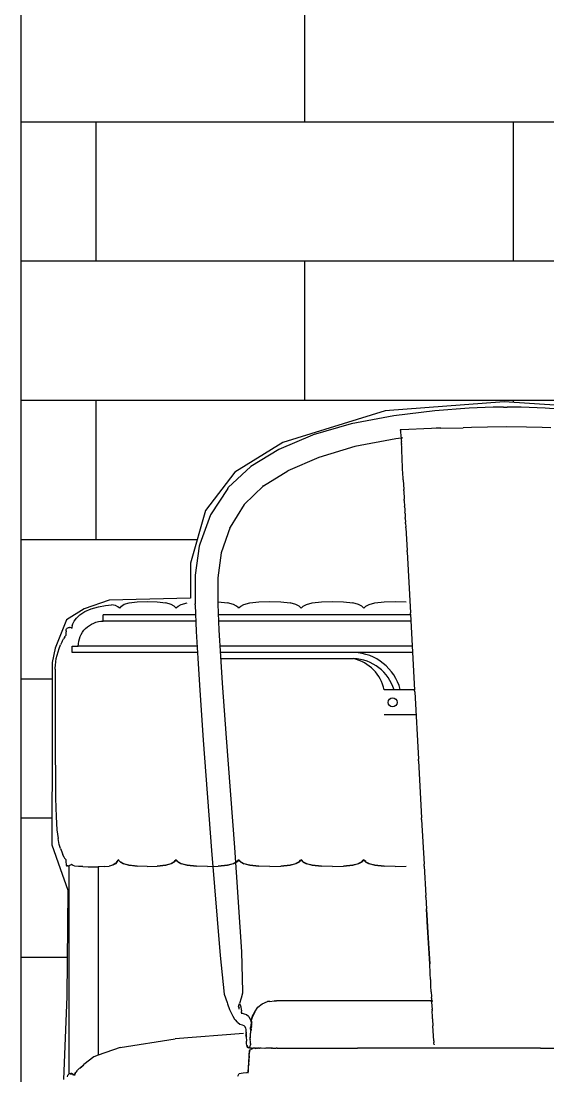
# Model space of a CAD drawing. Header units: millimetres. Extents: x 106699 to 122058, y 158555 to 162844.
# Drawn here: x 108337.6 to 108373.5, y 159706.3 to 159778.1 of the extents above; entities that cross this region are included whole.
import ezdxf

# ---------------------------------------------------------------- set-up
doc = ezdxf.new("R2010")
doc.units = ezdxf.units.MM
doc.layers.add('ahsap kesit on', color=40, linetype='Continuous', lineweight=20)
doc.layers.add('area', color=200, linetype='Continuous', plot=False)
doc.layers.add('S2000-002 Çizgi', color=7, linetype='Continuous')

# ---------------------------------------------------------------- blocks, each defined once
blk = doc.blocks.new('A$C058531cf')
at = {"layer": 'S2000-002 Çizgi'}
for p, q in [((23.236, 84.892), (20.342, 84.35)), ((26.039, 85.236), (23.236, 84.892)), ((28.375, 85.407), (26.039, 85.236)), ((30.012, 85.468), (28.375, 85.407)), ((30.722, 85.482), (30.012, 85.468)), ((30.722, 85.482), (30.967, 85.477)), ((31.213, 85.482), (30.967, 85.477)), ((31.922, 85.468), (31.213, 85.482)), ((33.56, 85.407), (31.922, 85.468)), ((35.896, 85.236), (33.56, 85.407)), ((20.342, 84.35), (17.732, 83.584)), ((26.441, 84.043), (27.963, 84.07)), ((28.541, 84.085), (27.963, 84.07)), ((29.62, 84.12), (28.541, 84.085)), ((30.949, 84.142), (29.62, 84.12)), ((32.278, 84.12), (30.949, 84.142)), ((33.357, 84.085), (32.278, 84.12)), ((33.935, 84.07), (33.357, 84.085)), ((17.694, 83.567), (15.402, 82.592)), ((17.732, 83.584), (17.694, 83.567)), ((23.743, 83.366), (23.373, 83.32)), ((23.678, 83.936), (23.677, 83.933)), ((23.677, 83.933), (23.677, 83.928)), ((23.677, 83.928), (23.678, 83.922)), ((23.685, 83.937), (23.678, 83.936)), ((23.678, 83.922), (23.679, 83.914)), ((23.679, 83.914), (23.68, 83.904)), ((23.68, 83.904), (23.682, 83.895)), ((23.684, 83.88), (23.682, 83.895)), ((23.684, 83.88), (23.685, 83.876)), ((23.699, 83.937), (23.685, 83.937)), ((23.685, 83.876), (23.691, 83.83)), ((23.691, 83.83), (23.698, 83.777)), ((23.698, 83.777), (23.707, 83.706)), ((23.719, 83.937), (23.699, 83.937)), ((23.707, 83.706), (23.718, 83.615)), ((23.718, 83.615), (23.728, 83.503)), ((23.74, 83.938), (23.719, 83.937)), ((23.728, 83.503), (23.738, 83.377)), ((23.738, 83.377), (23.743, 83.366)), ((25.799, 84.023), (23.74, 83.938)), ((23.743, 83.366), (23.749, 83.246)), ((23.77, 83.37), (23.755, 83.368)), ((23.831, 83.377), (23.788, 83.372)), ((26.133, 84.035), (25.799, 84.023)), ((26.441, 84.043), (26.133, 84.035)), ((20.586, 82.792), (18.119, 82.057)), ((23.373, 83.32), (20.586, 82.792)), ((23.749, 83.246), (23.759, 83.133)), ((23.76, 83.12), (23.759, 83.133)), ((23.76, 83.116), (23.76, 83.12)), ((23.767, 82.995), (23.76, 83.116)), ((23.767, 82.995), (23.768, 82.939)), ((23.776, 82.8), (23.768, 82.939)), ((23.78, 82.577), (23.776, 82.8)), ((15.402, 82.592), (13.492, 81.431)), ((18.119, 82.057), (16.007, 81.143)), ((23.787, 82.448), (23.78, 82.577)), ((23.799, 82.053), (23.787, 82.448)), ((23.806, 81.938), (23.799, 82.053)), ((23.833, 81.379), (23.806, 81.938)), ((13.492, 81.431), (11.958, 79.994)), ((23.839, 81.271), (23.833, 81.379)), ((23.874, 80.629), (23.839, 81.271)), ((14.363, 80.125), (16.007, 81.143)), ((23.88, 80.527), (23.874, 80.629)), ((23.88, 80.527), (23.915, 79.878)), ((11.918, 79.941), (10.752, 78.132)), ((11.918, 79.941), (11.958, 79.994)), ((14.363, 80.125), (13.027, 78.836)), ((14.363, 80.125), (14.288, 80.08)), ((23.92, 79.782), (23.915, 79.878)), ((23.92, 79.782), (23.951, 79.213)), ((23.956, 79.122), (23.951, 79.213)), ((23.956, 79.122), (23.978, 78.717)), ((13.027, 78.836), (12.082, 77.31)), ((23.983, 78.63), (23.978, 78.717)), ((23.983, 78.63), (23.999, 78.325)), ((24.004, 78.241), (23.999, 78.325)), ((10.752, 78.132), (10.01, 76.14)), ((24.004, 78.241), (24.018, 77.972)), ((24.023, 77.888), (24.018, 77.972)), ((24.023, 77.888), (24.036, 77.645)), ((24.041, 77.562), (24.036, 77.645)), ((12.082, 77.31), (11.462, 75.547)), ((12.082, 77.31), (12.028, 77.224)), ((24.041, 77.562), (24.053, 77.332)), ((24.058, 77.249), (24.053, 77.332)), ((24.058, 77.249), (24.141, 75.713)), ((9.97, 76.016), (9.698, 74.025)), ((10.01, 76.14), (9.97, 76.016)), ((11.462, 75.547), (11.249, 73.842)), ((24.146, 75.628), (24.141, 75.713)), ((24.146, 75.628), (24.371, 71.468)), ((9.698, 74.025), (9.697, 72.089)), ((11.249, 73.842), (11.235, 73.735)), ((11.249, 73.842), (11.252, 72.048)), ((9.699, 72.015), (9.697, 72.089)), ((9.699, 72.015), (9.764, 70.189)), ((11.252, 72.048), (11.319, 70.284)), ((9.723, 71.326), (3.43, 71.326)), ((24.379, 71.326), (11.279, 71.326)), ((24.377, 71.377), (24.371, 71.468)), ((24.377, 71.377), (24.658, 66.196)), ((9.739, 70.901), (3.43, 70.901)), ((24.402, 70.901), (11.295, 70.901)), ((9.764, 70.189), (9.868, 68.391)), ((11.319, 70.284), (11.421, 68.514)), ((9.821, 69.199), (1.729, 69.199)), ((24.495, 69.199), (11.382, 69.199)), ((9.846, 68.774), (1.303, 68.774)), ((9.868, 68.391), (9.982, 66.543)), ((24.518, 68.774), (11.406, 68.774)), ((11.421, 68.514), (11.534, 66.688)), ((11.432, 68.348), (20.499, 68.348)), ((9.982, 66.543), (10.252, 62.79)), ((11.534, 66.688), (11.802, 62.961)), ((24.656, 66.221), (22.576, 66.221)), ((24.663, 66.098), (24.658, 66.196)), ((24.663, 66.098), (24.913, 61.497)), ((24.749, 64.519), (22.576, 64.519)), ((10.252, 62.79), (10.821, 55.276)), ((11.802, 62.961), (12.368, 55.486)), ((24.919, 61.391), (24.913, 61.497)), ((24.919, 61.391), (25.13, 57.502)), ((25.136, 57.387), (25.13, 57.502)), ((25.136, 57.387), (25.301, 54.343)), ((12.368, 55.486), (12.859, 48.388)), ((10.821, 55.276), (11.395, 48.134)), ((25.308, 54.217), (25.301, 54.343)), ((25.308, 54.217), (25.417, 52.214)), ((25.425, 52.097), (25.417, 52.214)), ((25.425, 52.097), (25.466, 51.308)), ((25.474, 51.241), (25.466, 51.308)), ((25.486, 50.944), (25.474, 51.241)), ((25.474, 51.241), (25.494, 50.931)), ((25.514, 50.44), (25.486, 50.944)), ((25.494, 50.931), (25.563, 49.701)), ((25.556, 49.697), (25.514, 50.44)), ((25.686, 47.568), (25.556, 49.697)), ((25.563, 49.701), (25.627, 48.612)), ((11.395, 48.134), (11.678, 45.498)), ((12.859, 48.388), (12.928, 45.682)), ((25.627, 48.612), (25.686, 47.568)), ((25.69, 47.559), (25.686, 47.568)), ((25.726, 46.931), (25.69, 47.559)), ((25.729, 46.917), (25.726, 46.931)), ((25.751, 46.501), (25.729, 46.917)), ((25.754, 46.482), (25.751, 46.501)), ((25.773, 46.073), (25.754, 46.482)), ((25.775, 46.052), (25.773, 46.073)), ((25.791, 45.677), (25.775, 46.052)), ((11.678, 45.498), (11.884, 44.922)), ((12.929, 45.561), (12.836, 45.217)), ((12.928, 45.682), (12.929, 45.561)), ((25.793, 45.648), (25.791, 45.677)), ((25.793, 45.648), (25.804, 45.338)), ((25.804, 45.338), (25.806, 45.297)), ((25.806, 45.297), (25.806, 45.292)), ((25.809, 45.222), (25.806, 45.292)), ((11.884, 44.922), (11.911, 44.85)), ((11.911, 44.85), (12.041, 44.466)), ((12.66, 44.658), (12.643, 44.591)), ((12.66, 44.658), (12.713, 44.87)), ((12.66, 44.658), (12.693, 44.563)), ((12.66, 44.658), (12.683, 44.47)), ((12.836, 45.217), (12.713, 44.87)), ((12.713, 44.87), (12.788, 44.701)), ((12.788, 44.701), (12.816, 44.631)), ((12.816, 44.631), (12.838, 44.464)), ((13.754, 44.299), (13.98, 44.605)), ((13.98, 44.605), (14.264, 44.845)), ((14.264, 44.845), (14.627, 44.999)), ((14.794, 44.999), (14.627, 44.999)), ((14.794, 44.999), (15.09, 45.051)), ((15.09, 45.051), (15.095, 45.051)), ((15.095, 45.051), (15.101, 45.05)), ((15.101, 45.05), (15.103, 45.051)), ((15.101, 45.05), (15.107, 45.05)), ((15.103, 45.051), (15.107, 45.05)), ((15.107, 45.05), (15.113, 45.051)), ((15.11, 45.05), (15.107, 45.05)), ((15.116, 45.05), (15.11, 45.05)), ((15.113, 45.051), (15.116, 45.05)), ((15.116, 45.05), (15.123, 45.051)), ((15.123, 45.051), (15.127, 45.05)), ((15.127, 45.05), (15.132, 45.049)), ((15.132, 45.049), (15.134, 45.051)), ((15.137, 45.049), (15.132, 45.049)), ((15.134, 45.051), (15.14, 45.048)), ((15.14, 45.048), (15.137, 45.049)), ((15.146, 45.049), (15.14, 45.048)), ((15.146, 45.049), (15.148, 45.051)), ((15.153, 45.051), (15.146, 45.049)), ((15.146, 45.049), (15.15, 45.048)), ((15.148, 45.051), (15.154, 45.047)), ((15.15, 45.048), (15.154, 45.047)), ((15.154, 45.047), (15.153, 45.051)), ((15.154, 45.047), (15.16, 45.048)), ((15.16, 45.048), (15.162, 45.051)), ((15.16, 45.048), (15.163, 45.047)), ((15.162, 45.051), (15.168, 45.048)), ((15.168, 45.048), (15.163, 45.047)), ((15.168, 45.048), (15.172, 45.051)), ((15.168, 45.048), (15.176, 45.047)), ((15.172, 45.051), (15.178, 45.047)), ((15.176, 45.047), (15.18, 45.044)), ((15.176, 45.047), (15.178, 45.047)), ((15.178, 45.047), (15.182, 45.051)), ((15.178, 45.047), (15.18, 45.044)), ((15.18, 45.044), (15.19, 45.045)), ((15.182, 45.051), (15.188, 45.05)), ((15.188, 45.05), (15.196, 45.051)), ((15.188, 45.05), (15.19, 45.045)), ((15.19, 45.045), (15.196, 45.046)), ((15.19, 45.045), (15.193, 45.046)), ((15.193, 45.046), (15.196, 45.051)), ((15.193, 45.046), (15.196, 45.046)), ((15.196, 45.051), (15.199, 45.046)), ((15.196, 45.046), (15.202, 45.047)), ((15.196, 45.046), (15.199, 45.046)), ((15.199, 45.046), (15.202, 45.047)), ((15.202, 45.047), (15.207, 45.047)), ((15.207, 45.047), (15.21, 45.051)), ((15.207, 45.047), (15.214, 45.048)), ((15.207, 45.047), (15.211, 45.048)), ((15.21, 45.051), (15.214, 45.048)), ((15.214, 45.048), (15.234, 45.051)), ((25.817, 45.051), (15.234, 45.051)), ((25.809, 45.222), (25.817, 45.051)), ((25.817, 45.023), (25.817, 45.051)), ((25.818, 44.979), (25.817, 45.023)), ((25.818, 44.979), (25.835, 44.678)), ((25.826, 45.051), (25.896, 45.051)), ((25.835, 44.678), (25.849, 44.479)), ((12.041, 44.466), (12.12, 44.27)), ((12.12, 44.27), (12.256, 43.995)), ((12.256, 43.995), (12.385, 43.804)), ((12.837, 44.278), (12.832, 44.242)), ((12.832, 44.242), (12.833, 44.231)), ((12.846, 44.38), (12.836, 44.282)), ((12.836, 44.282), (12.837, 44.278)), ((12.837, 44.278), (12.841, 44.273)), ((12.838, 44.464), (12.846, 44.38)), ((12.841, 44.273), (12.842, 44.26)), ((12.841, 44.273), (12.882, 44.228)), ((12.842, 44.26), (12.864, 44.167)), ((12.842, 44.26), (12.852, 44.237)), ((12.882, 44.228), (12.906, 44.204)), ((12.906, 44.204), (12.928, 44.177)), ((12.906, 44.204), (13.047, 44.162)), ((13.047, 44.162), (13.197, 44.116)), ((13.197, 44.116), (13.329, 43.996)), ((13.329, 43.996), (13.353, 43.966)), ((13.353, 43.966), (13.452, 43.795)), ((13.545, 43.797), (13.603, 44.004)), ((13.545, 43.797), (13.606, 44.003)), ((13.55, 43.795), (13.612, 44.004)), ((13.553, 43.797), (13.618, 44.004)), ((13.553, 43.797), (13.621, 44.004)), ((13.553, 43.797), (13.612, 44.004)), ((13.553, 43.797), (13.606, 44.003)), ((13.553, 43.797), (13.609, 44.003)), ((13.603, 44.004), (13.754, 44.299)), ((13.603, 44.004), (13.758, 44.299)), ((13.606, 44.003), (13.758, 44.299)), ((13.606, 44.003), (13.764, 44.299)), ((13.606, 44.003), (13.761, 44.299)), ((13.609, 44.003), (13.767, 44.299)), ((13.609, 44.003), (13.764, 44.299)), ((13.612, 44.004), (13.776, 44.299)), ((13.612, 44.004), (13.767, 44.299)), ((13.612, 44.004), (13.772, 44.299)), ((13.612, 44.004), (13.779, 44.299)), ((13.612, 44.004), (13.782, 44.299)), ((13.618, 44.004), (13.782, 44.299)), ((13.618, 44.004), (13.796, 44.299)), ((13.618, 44.004), (13.79, 44.299)), ((13.618, 44.004), (13.786, 44.299)), ((13.621, 44.004), (13.796, 44.299)), ((25.851, 44.443), (25.849, 44.479)), ((25.851, 44.443), (25.856, 44.362)), ((25.863, 44.23), (25.856, 44.362)), ((25.864, 44.223), (25.863, 44.23)), ((25.863, 44.226), (25.863, 44.23)), ((25.863, 44.226), (25.864, 44.219)), ((25.863, 44.226), (25.864, 44.223)), ((25.864, 44.219), (25.864, 44.223)), ((25.871, 44.082), (25.864, 44.219)), ((25.872, 44.075), (25.871, 44.082)), ((25.871, 44.078), (25.871, 44.082)), ((25.872, 44.072), (25.871, 44.078)), ((25.872, 44.075), (25.871, 44.078)), ((25.872, 44.072), (25.872, 44.075)), ((25.875, 44.012), (25.872, 44.072)), ((25.875, 44.012), (25.875, 44.004)), ((25.876, 43.996), (25.875, 44.004)), ((25.886, 43.809), (25.876, 43.996)), ((12.419, 43.755), (12.385, 43.804)), ((12.419, 43.755), (12.566, 43.591)), ((12.598, 43.565), (12.566, 43.591)), ((12.598, 43.565), (12.747, 43.449)), ((12.747, 43.449), (12.895, 43.407)), ((12.895, 43.407), (13.025, 43.369)), ((13.025, 43.369), (13.092, 43.293)), ((13.092, 43.293), (13.114, 43.268)), ((13.092, 43.293), (13.132, 43.192)), ((13.132, 43.192), (13.142, 43.168)), ((13.132, 43.192), (13.149, 43.094)), ((13.452, 43.795), (13.467, 43.74)), ((13.467, 43.74), (13.514, 43.541)), ((13.475, 43.191), (13.479, 43.205)), ((13.475, 43.191), (13.476, 43.203)), ((13.479, 43.186), (13.475, 43.191)), ((13.475, 43.182), (13.479, 43.186)), ((13.478, 43.178), (13.475, 43.182)), ((13.475, 43.156), (13.478, 43.178)), ((13.475, 43.156), (13.476, 43.106)), ((13.476, 43.106), (13.477, 43.156)), ((13.483, 43.084), (13.476, 43.106)), ((13.477, 43.21), (13.478, 43.225)), ((13.477, 43.21), (13.48, 43.219)), ((13.479, 43.205), (13.477, 43.21)), ((13.477, 43.156), (13.478, 43.178)), ((13.477, 43.156), (13.479, 43.105)), ((13.48, 43.247), (13.478, 43.225)), ((13.48, 43.219), (13.478, 43.225)), ((13.483, 43.084), (13.479, 43.105)), ((13.48, 43.257), (13.482, 43.285)), ((13.482, 43.285), (13.484, 43.291)), ((13.484, 43.3), (13.483, 43.297)), ((13.483, 43.297), (13.484, 43.291)), ((13.484, 43.291), (13.484, 43.294)), ((13.485, 43.157), (13.489, 43.252)), ((13.485, 43.157), (13.489, 43.106)), ((13.499, 43.346), (13.489, 43.252)), ((13.498, 43.101), (13.489, 43.106)), ((13.498, 43.104), (13.501, 43.109)), ((13.498, 43.104), (13.498, 43.109)), ((13.498, 43.101), (13.498, 43.104)), ((13.51, 43.395), (13.499, 43.346)), ((13.507, 43.242), (13.505, 43.225)), ((13.507, 43.242), (13.508, 43.249)), ((13.509, 43.253), (13.508, 43.281)), ((13.508, 43.249), (13.509, 43.253)), ((13.508, 43.096), (13.511, 43.114)), ((13.509, 43.111), (13.508, 43.096)), ((13.519, 43.425), (13.51, 43.425)), ((13.519, 43.425), (13.51, 43.418)), ((13.516, 43.394), (13.51, 43.395)), ((13.513, 43.444), (13.511, 43.429)), ((13.511, 43.096), (13.511, 43.114)), ((13.511, 43.096), (13.516, 43.108)), ((13.516, 43.455), (13.513, 43.444)), ((13.521, 43.448), (13.513, 43.444)), ((13.513, 43.111), (13.536, 43.249)), ((13.516, 43.108), (13.513, 43.111)), ((13.514, 43.541), (13.516, 43.455)), ((13.523, 43.457), (13.516, 43.455)), ((13.516, 43.455), (13.521, 43.452)), ((13.518, 43.399), (13.516, 43.394)), ((13.516, 43.108), (13.516, 43.096)), ((13.518, 43.413), (13.519, 43.422)), ((13.518, 43.41), (13.518, 43.413)), ((13.518, 43.406), (13.518, 43.41)), ((13.518, 43.399), (13.518, 43.406)), ((13.52, 43.435), (13.519, 43.43)), ((13.519, 43.43), (13.522, 43.433)), ((13.519, 43.43), (13.523, 43.426)), ((13.519, 43.43), (13.519, 43.425)), ((13.519, 43.422), (13.523, 43.426)), ((13.519, 43.422), (13.519, 43.425)), ((13.523, 43.457), (13.52, 43.456)), ((13.52, 43.456), (13.521, 43.452)), ((13.52, 43.443), (13.521, 43.448)), ((13.52, 43.44), (13.52, 43.443)), ((13.526, 43.442), (13.52, 43.44)), ((13.522, 43.433), (13.52, 43.44)), ((13.52, 43.44), (13.52, 43.435)), ((13.522, 43.433), (13.52, 43.435)), ((13.523, 43.457), (13.521, 43.452)), ((13.521, 43.452), (13.521, 43.448)), ((13.521, 43.448), (13.527, 43.45)), ((13.521, 43.448), (13.526, 43.442)), ((13.522, 43.433), (13.523, 43.426)), ((13.528, 43.463), (13.523, 43.457)), ((13.524, 43.486), (13.528, 43.493)), ((13.527, 43.483), (13.524, 43.486)), ((13.528, 43.522), (13.525, 43.514)), ((13.53, 43.509), (13.525, 43.514)), ((13.525, 43.46), (13.53, 43.465)), ((13.525, 43.46), (13.528, 43.463)), ((13.528, 43.454), (13.525, 43.46)), ((13.526, 43.442), (13.527, 43.45)), ((13.526, 43.442), (13.534, 43.448)), ((13.527, 43.505), (13.53, 43.509)), ((13.527, 43.505), (13.53, 43.501)), ((13.527, 43.478), (13.527, 43.483)), ((13.53, 43.471), (13.527, 43.478)), ((13.527, 43.45), (13.528, 43.454)), ((13.527, 43.45), (13.534, 43.448)), ((13.53, 43.564), (13.528, 43.528)), ((13.532, 43.521), (13.528, 43.528)), ((13.528, 43.528), (13.528, 43.522)), ((13.528, 43.522), (13.529, 43.515)), ((13.528, 43.493), (13.533, 43.495)), ((13.528, 43.463), (13.531, 43.468)), ((13.53, 43.465), (13.528, 43.463)), ((13.536, 43.458), (13.528, 43.454)), ((13.532, 43.521), (13.529, 43.515)), ((13.53, 43.509), (13.529, 43.515)), ((13.53, 43.29), (13.529, 43.279)), ((13.529, 43.279), (13.531, 43.249)), ((13.531, 43.571), (13.53, 43.564)), ((13.53, 43.564), (13.532, 43.528)), ((13.531, 43.506), (13.53, 43.509)), ((13.533, 43.495), (13.53, 43.501)), ((13.53, 43.501), (13.534, 43.501)), ((13.53, 43.471), (13.53, 43.465)), ((13.535, 43.47), (13.53, 43.471)), ((13.531, 43.468), (13.53, 43.471)), ((13.53, 43.298), (13.532, 43.373)), ((13.53, 43.298), (13.53, 43.29)), ((13.534, 43.606), (13.531, 43.571)), ((13.538, 43.606), (13.531, 43.571)), ((13.531, 43.506), (13.534, 43.501)), ((13.534, 43.448), (13.531, 43.411)), ((13.531, 43.411), (13.532, 43.401)), ((13.531, 43.411), (13.536, 43.401)), ((13.532, 43.528), (13.532, 43.521)), ((13.532, 43.521), (13.536, 43.514)), ((13.536, 43.401), (13.532, 43.398)), ((13.538, 43.401), (13.532, 43.386)), ((13.532, 43.401), (13.532, 43.398)), ((13.532, 43.398), (13.532, 43.386)), ((13.532, 43.386), (13.532, 43.373)), ((13.533, 43.627), (13.541, 43.692)), ((13.533, 43.627), (13.535, 43.624)), ((13.534, 43.501), (13.533, 43.495)), ((13.533, 43.495), (13.535, 43.493)), ((13.533, 43.495), (13.539, 43.494)), ((13.535, 43.624), (13.534, 43.611)), ((13.534, 43.611), (13.537, 43.624)), ((13.534, 43.611), (13.534, 43.606)), ((13.534, 43.611), (13.538, 43.606)), ((13.534, 43.501), (13.539, 43.505)), ((13.536, 43.458), (13.534, 43.448)), ((13.535, 43.493), (13.536, 43.476)), ((13.536, 43.476), (13.535, 43.47)), ((13.536, 43.514), (13.537, 43.528)), ((13.539, 43.505), (13.536, 43.514)), ((13.539, 43.477), (13.536, 43.476)), ((13.536, 43.476), (13.537, 43.472)), ((13.538, 43.461), (13.536, 43.458)), ((13.536, 43.249), (13.538, 43.401)), ((13.537, 43.624), (13.54, 43.627)), ((13.537, 43.528), (13.538, 43.606)), ((13.552, 43.606), (13.537, 43.528)), ((13.539, 43.477), (13.537, 43.472)), ((13.537, 43.472), (13.538, 43.465)), ((13.539, 43.469), (13.538, 43.465)), ((13.538, 43.465), (13.538, 43.461)), ((13.543, 43.443), (13.538, 43.461)), ((13.538, 43.401), (13.542, 43.425)), ((13.539, 43.505), (13.546, 43.494)), ((13.539, 43.494), (13.539, 43.477)), ((13.545, 43.474), (13.539, 43.469)), ((13.54, 43.627), (13.541, 43.692)), ((13.541, 43.692), (13.553, 43.797)), ((13.541, 43.692), (13.545, 43.797)), ((13.541, 43.692), (13.55, 43.795)), ((13.541, 43.692), (13.548, 43.795)), ((13.543, 43.443), (13.542, 43.428)), ((13.542, 43.428), (13.542, 43.425)), ((13.548, 43.795), (13.553, 43.797)), ((25.886, 43.809), (25.887, 43.795)), ((25.887, 43.795), (25.888, 43.785)), ((25.888, 43.785), (25.911, 43.351)), ((25.912, 43.343), (25.911, 43.351)), ((25.968, 42.311), (25.912, 43.343)), ((13.149, 43.094), (13.157, 42.972)), ((13.157, 42.972), (13.167, 42.87)), ((13.16, 42.775), (13.167, 42.784)), ((13.16, 42.775), (13.162, 42.685)), ((13.171, 42.641), (13.162, 42.685)), ((13.167, 42.87), (13.163, 42.861)), ((13.163, 42.861), (13.167, 42.832)), ((13.166, 42.825), (13.167, 42.832)), ((13.166, 42.822), (13.166, 42.825)), ((13.167, 42.794), (13.166, 42.822)), ((13.167, 42.87), (13.173, 42.895)), ((13.167, 42.794), (13.167, 42.784)), ((13.17, 42.754), (13.167, 42.784)), ((13.17, 42.754), (13.172, 42.707)), ((13.172, 42.707), (13.171, 42.641)), ((13.175, 42.634), (13.171, 42.641)), ((13.184, 42.619), (13.175, 42.634)), ((13.175, 42.634), (13.177, 42.593)), ((13.177, 42.593), (13.183, 42.496)), ((13.183, 42.496), (13.188, 42.404)), ((13.188, 42.404), (13.193, 42.303)), ((13.199, 42.588), (13.202, 42.592)), ((13.205, 42.602), (13.2, 42.604)), ((13.202, 42.592), (13.205, 42.602)), ((13.202, 42.592), (13.213, 42.595)), ((13.205, 42.602), (13.208, 42.608)), ((13.215, 42.599), (13.205, 42.602)), ((13.208, 42.608), (13.206, 42.622)), ((13.208, 42.608), (13.214, 42.645)), ((13.208, 42.608), (13.215, 42.599)), ((13.213, 42.595), (13.215, 42.599)), ((13.215, 42.599), (13.217, 42.602)), ((13.453, 42.477), (13.454, 42.483)), ((13.455, 42.438), (13.453, 42.477)), ((13.454, 42.483), (13.456, 42.512)), ((13.454, 42.388), (13.456, 42.391)), ((13.455, 42.438), (13.456, 42.408)), ((13.456, 42.512), (13.461, 42.564)), ((13.456, 42.512), (13.458, 42.564)), ((13.456, 42.391), (13.456, 42.408)), ((13.457, 42.386), (13.456, 42.391)), ((13.466, 42.305), (13.457, 42.386)), ((13.458, 42.569), (13.459, 42.573)), ((13.461, 42.564), (13.458, 42.569)), ((13.458, 42.564), (13.458, 42.569)), ((13.459, 42.573), (13.462, 42.593)), ((13.459, 42.573), (13.459, 42.576)), ((13.462, 42.593), (13.465, 42.621)), ((13.465, 42.621), (13.471, 42.702)), ((13.471, 42.702), (13.475, 42.751)), ((13.473, 42.792), (13.475, 42.796)), ((13.474, 42.789), (13.475, 42.796)), ((13.475, 42.751), (13.474, 42.789)), ((13.475, 42.796), (13.479, 42.82)), ((13.477, 42.829), (13.48, 42.841)), ((13.479, 42.823), (13.477, 42.829)), ((13.479, 42.872), (13.483, 42.874)), ((13.482, 42.863), (13.479, 42.872)), ((13.479, 42.82), (13.479, 42.823)), ((13.481, 42.883), (13.48, 42.875)), ((13.484, 42.872), (13.48, 42.875)), ((13.48, 42.841), (13.481, 42.851)), ((13.481, 43.079), (13.483, 43.084)), ((13.482, 42.893), (13.481, 42.883)), ((13.481, 42.883), (13.485, 42.892)), ((13.483, 42.874), (13.481, 42.883)), ((13.481, 42.851), (13.482, 42.857)), ((13.482, 43.081), (13.483, 43.084)), ((13.482, 42.893), (13.485, 42.901)), ((13.482, 42.863), (13.484, 42.872)), ((13.482, 42.857), (13.482, 42.863)), ((13.483, 42.874), (13.484, 42.872)), ((13.485, 42.906), (13.484, 42.935)), ((13.485, 42.937), (13.487, 42.942)), ((13.485, 42.906), (13.489, 42.939)), ((13.485, 42.906), (13.485, 42.937)), ((13.485, 42.901), (13.485, 42.906)), ((13.485, 42.892), (13.485, 42.901)), ((13.487, 42.942), (13.489, 42.947)), ((13.489, 42.939), (13.487, 42.942)), ((13.489, 42.939), (13.488, 42.944)), ((13.489, 42.947), (13.496, 42.971)), ((13.491, 42.976), (13.497, 42.984)), ((13.496, 42.971), (13.497, 42.984)), ((13.499, 42.892), (13.496, 42.971)), ((13.497, 43.047), (13.498, 43.057)), ((13.497, 43.044), (13.497, 43.047)), ((13.504, 43.034), (13.497, 43.044)), ((13.507, 43.034), (13.497, 43.044)), ((13.497, 42.984), (13.5, 42.993)), ((13.499, 43.095), (13.498, 43.101)), ((13.498, 43.101), (13.499, 43.098)), ((13.498, 43.059), (13.499, 43.064)), ((13.498, 43.057), (13.499, 43.064)), ((13.498, 43.057), (13.498, 43.059)), ((13.499, 43.095), (13.499, 43.098)), ((13.499, 43.095), (13.499, 43.078)), ((13.499, 43.064), (13.499, 43.078)), ((13.5, 43.031), (13.504, 43.034)), ((13.503, 43.025), (13.5, 43.031)), ((13.503, 43.025), (13.5, 43.028)), ((13.503, 43.02), (13.5, 43.025)), ((13.5, 42.993), (13.502, 43.003)), ((13.501, 43.009), (13.504, 43.013)), ((13.502, 43.003), (13.501, 43.009)), ((13.503, 43.025), (13.508, 43.031)), ((13.503, 43.02), (13.503, 43.025)), ((13.506, 43.019), (13.503, 43.025)), ((13.506, 43.022), (13.503, 43.025)), ((13.506, 43.022), (13.503, 43.02)), ((13.504, 43.013), (13.503, 43.02)), ((13.508, 43.031), (13.504, 43.034)), ((13.504, 43.013), (13.506, 43.019)), ((13.506, 43.022), (13.508, 43.028)), ((13.506, 43.022), (13.506, 43.019)), ((13.507, 43.034), (13.509, 43.041)), ((13.508, 43.031), (13.507, 43.034)), ((13.508, 43.028), (13.507, 43.034)), ((13.508, 43.096), (13.509, 43.041)), ((13.508, 43.028), (13.508, 43.031)), ((13.511, 43.096), (13.509, 43.041)), ((13.509, 43.041), (13.514, 43.061)), ((13.514, 43.061), (13.515, 43.069)), ((13.515, 43.072), (13.516, 43.096)), ((13.515, 43.069), (13.515, 43.072)), ((13.204, 42.108), (13.193, 42.303)), ((13.215, 42.027), (13.204, 42.108)), ((13.215, 42.027), (13.223, 42.002)), ((13.237, 41.957), (13.223, 42.002)), ((13.237, 41.957), (13.245, 41.932)), ((13.274, 41.878), (13.245, 41.932)), ((13.268, 41.984), (13.265, 42.009)), ((13.273, 41.969), (13.268, 41.984)), ((13.308, 41.845), (13.274, 41.878)), ((13.288, 41.919), (13.284, 41.932)), ((13.294, 41.906), (13.288, 41.919)), ((13.303, 41.887), (13.297, 41.899)), ((13.347, 41.831), (13.308, 41.845)), ((13.387, 41.84), (13.347, 41.831)), ((13.36, 41.858), (13.349, 41.855)), ((13.388, 41.882), (13.36, 41.858)), ((13.411, 41.857), (13.387, 41.84)), ((13.398, 41.621), (13.401, 41.673)), ((13.401, 41.673), (13.425, 41.712)), ((13.401, 41.621), (13.406, 41.673)), ((13.401, 41.621), (13.401, 41.673)), ((13.406, 41.673), (13.425, 41.712)), ((13.406, 41.673), (13.407, 41.569)), ((13.409, 41.864), (13.411, 41.87)), ((13.409, 41.861), (13.409, 41.864)), ((13.411, 41.857), (13.409, 41.861)), ((13.411, 41.87), (13.414, 41.888)), ((13.438, 41.823), (13.411, 41.857)), ((13.414, 41.888), (13.417, 41.898)), ((13.417, 41.898), (13.42, 41.911)), ((13.42, 41.911), (13.421, 41.913)), ((13.421, 41.913), (13.422, 41.917)), ((13.422, 41.917), (13.438, 41.947)), ((13.425, 41.712), (13.49, 41.725)), ((13.438, 41.947), (13.453, 41.979)), ((13.534, 41.811), (13.438, 41.823)), ((13.453, 41.979), (13.456, 41.983)), ((13.456, 41.983), (13.464, 42.019)), ((13.468, 42.069), (13.463, 42.05)), ((13.464, 42.019), (13.482, 42.083)), ((13.464, 42.021), (13.482, 42.083)), ((13.474, 42.238), (13.466, 42.305)), ((13.475, 42.129), (13.468, 42.069)), ((13.472, 42.231), (13.473, 42.235)), ((13.475, 42.184), (13.472, 42.231)), ((13.476, 42.187), (13.472, 42.231)), ((13.473, 42.235), (13.474, 42.238)), ((13.478, 42.144), (13.475, 42.129)), ((13.482, 42.083), (13.475, 42.129)), ((13.478, 42.161), (13.476, 42.187)), ((13.478, 42.144), (13.478, 42.161)), ((13.554, 41.746), (13.49, 41.725)), ((13.534, 41.811), (13.559, 41.811)), ((13.576, 41.81), (13.554, 41.746)), ((13.576, 41.81), (13.559, 41.811)), ((13.576, 41.81), (13.576, 41.815)), ((13.583, 41.811), (13.576, 41.81)), ((13.583, 41.811), (13.598, 41.811)), ((13.602, 41.811), (13.598, 41.811)), ((13.616, 41.811), (13.602, 41.811)), ((13.616, 41.811), (13.62, 41.811)), ((13.626, 41.811), (13.62, 41.811)), ((13.632, 41.811), (13.626, 41.811)), ((13.637, 41.811), (13.632, 41.811)), ((13.641, 41.811), (13.637, 41.811)), ((13.648, 41.811), (13.641, 41.811)), ((13.655, 41.811), (13.648, 41.811)), ((13.662, 41.811), (13.655, 41.811)), ((13.666, 41.811), (13.662, 41.811)), ((13.679, 41.81), (13.666, 41.811)), ((13.688, 41.811), (13.679, 41.81)), ((13.691, 41.811), (13.688, 41.811)), ((13.729, 41.811), (13.691, 41.811)), ((13.765, 41.811), (13.729, 41.811)), ((13.765, 41.811), (13.795, 41.811)), ((13.804, 41.811), (13.795, 41.811)), ((13.833, 41.81), (13.804, 41.811)), ((13.833, 41.81), (13.885, 41.811)), ((13.903, 41.811), (13.885, 41.811)), ((13.917, 41.811), (13.903, 41.811)), ((13.939, 41.811), (13.917, 41.811)), ((13.939, 41.811), (13.993, 41.811)), ((14.062, 41.811), (13.993, 41.811)), ((14.088, 41.81), (14.062, 41.811)), ((14.101, 41.811), (14.088, 41.81)), ((14.17, 41.811), (14.101, 41.811)), ((14.204, 41.811), (14.17, 41.811)), ((14.445, 41.81), (14.204, 41.811)), ((14.522, 41.811), (14.445, 41.81)), ((14.593, 41.811), (14.522, 41.811)), ((14.722, 41.811), (14.593, 41.811)), ((14.765, 41.811), (14.722, 41.811)), ((14.79, 41.811), (14.765, 41.811)), ((14.892, 41.811), (14.79, 41.811)), ((14.892, 41.811), (14.932, 41.811)), ((14.972, 41.811), (14.932, 41.811)), ((14.972, 41.811), (15.227, 41.811)), ((15.265, 41.811), (15.227, 41.811)), ((15.273, 41.811), (15.265, 41.811)), ((15.287, 41.811), (15.273, 41.811)), ((15.287, 41.811), (16.485, 41.811)), ((16.485, 41.811), (16.579, 41.811)), ((16.579, 41.811), (20.756, 41.811)), ((20.759, 41.811), (20.756, 41.811)), ((20.764, 41.811), (20.759, 41.811)), ((22.209, 41.811), (20.764, 41.811)), ((33.203, 41.811), (22.225, 41.811)), ((25.968, 42.311), (25.974, 42.22)), ((25.974, 42.22), (25.974, 42.217)), ((25.978, 42.161), (25.974, 42.217)), ((25.984, 42.072), (25.978, 42.161)), ((25.984, 42.072), (25.985, 42.057)), ((33.246, 41.811), (33.203, 41.811)), ((33.252, 41.811), (33.246, 41.811)), ((33.252, 41.811), (41.13, 41.811)), ((13.373, 41.292), (13.292, 40.191)), ((13.361, 40.916), (13.364, 40.969)), ((13.364, 40.969), (13.365, 40.989)), ((13.365, 40.989), (13.366, 41.002)), ((13.366, 41.002), (13.367, 41.018)), ((13.367, 41.054), (13.368, 41.075)), ((13.367, 41.018), (13.367, 41.054)), ((13.368, 41.075), (13.369, 41.109)), ((13.369, 41.14), (13.371, 41.144)), ((13.373, 41.135), (13.369, 41.14)), ((13.369, 41.109), (13.373, 41.135)), ((13.37, 41.15), (13.372, 41.167)), ((13.371, 41.144), (13.37, 41.15)), ((13.372, 41.139), (13.371, 41.144)), ((13.372, 41.167), (13.381, 41.322)), ((13.373, 41.292), (13.381, 41.322)), ((13.381, 41.322), (13.385, 41.364)), ((13.385, 41.373), (13.387, 41.394)), ((13.385, 41.364), (13.385, 41.373)), ((13.387, 41.429), (13.39, 41.433)), ((13.387, 41.429), (13.387, 41.421)), ((13.387, 41.418), (13.387, 41.421)), ((13.387, 41.415), (13.387, 41.418)), ((13.387, 41.394), (13.387, 41.415)), ((13.398, 41.621), (13.388, 41.438)), ((13.388, 41.438), (13.399, 41.569)), ((13.39, 41.433), (13.388, 41.438)), ((13.399, 41.569), (13.398, 41.621)), ((13.399, 41.569), (13.401, 41.621)), ((13.315, 40.217), (13.317, 40.284)), ((13.317, 40.284), (13.321, 40.328)), ((13.318, 40.128), (13.326, 40.259)), ((13.321, 40.328), (13.323, 40.385)), ((13.323, 40.385), (13.329, 40.46)), ((13.326, 40.259), (13.337, 40.463)), ((13.329, 40.46), (13.33, 40.504)), ((13.33, 40.504), (13.338, 40.607)), ((13.337, 40.463), (13.34, 40.519)), ((13.338, 40.607), (13.339, 40.634)), ((13.339, 40.639), (13.35, 40.706)), ((13.339, 40.634), (13.339, 40.639)), ((13.34, 40.519), (13.34, 40.533)), ((13.348, 40.791), (13.349, 40.797)), ((13.349, 40.77), (13.348, 40.791)), ((13.348, 40.755), (13.351, 40.765)), ((13.351, 40.75), (13.348, 40.755)), ((13.349, 40.797), (13.352, 40.818)), ((13.349, 40.797), (13.35, 40.817)), ((13.351, 40.765), (13.349, 40.77)), ((13.35, 40.817), (13.351, 40.838)), ((13.351, 40.75), (13.35, 40.706)), ((13.351, 40.838), (13.36, 40.888)), ((13.352, 40.818), (13.351, 40.838)), ((13.36, 40.888), (13.361, 40.916)), ((12.607, 39.914), (12.702, 40.098)), ((12.702, 40.098), (12.964, 40.148)), ((12.964, 40.148), (13.224, 40.153)), ((13.224, 40.153), (13.292, 40.191)), ((13.291, 40.183), (13.292, 40.191)), ((13.292, 40.191), (13.313, 40.203)), ((13.313, 40.203), (13.315, 40.217)), ((13.314, 40.197), (13.313, 40.203)), ((13.319, 40.117), (13.318, 40.128))]:
    blk.add_line(p, q, dxfattribs=at)
at = {"layer": 'S2000-002 Çizgi', "color": 8, "true_color": 0x7a7a7a}
for p, q in [((2.61, 71.737), (3.101, 71.881)), ((3.101, 71.881), (3.581, 71.974)), ((3.581, 71.974), (3.988, 72.005)), ((4.262, 71.963), (3.988, 72.005)), ((4.431, 71.885), (4.262, 71.963)), ((4.525, 71.811), (4.431, 71.885)), ((4.601, 71.829), (4.673, 71.929)), ((4.673, 71.929), (4.849, 72.049)), ((4.849, 72.049), (5.189, 72.156)), ((5.189, 72.156), (5.753, 72.22)), ((5.753, 72.22), (6.432, 72.242)), ((6.432, 72.242), (7.115, 72.22)), ((7.115, 72.22), (7.693, 72.155)), ((8.057, 72.046), (7.693, 72.155)), ((8.258, 71.927), (8.057, 72.046)), ((8.352, 71.829), (8.258, 71.927)), ((8.433, 71.829), (8.533, 71.927)), ((8.533, 71.927), (8.75, 72.046)), ((8.75, 72.046), (9.145, 72.155)), ((11.276, 72.22), (11.908, 72.155)), ((12.303, 72.046), (11.908, 72.155)), ((12.52, 71.927), (12.303, 72.046)), ((12.62, 71.829), (12.52, 71.927)), ((12.701, 71.829), (12.8, 71.927)), ((12.8, 71.927), (13.018, 72.046)), ((13.018, 72.046), (13.413, 72.155)), ((13.413, 72.155), (14.044, 72.22)), ((14.044, 72.22), (14.794, 72.242)), ((14.794, 72.242), (15.544, 72.22)), ((15.544, 72.22), (16.175, 72.155)), ((16.57, 72.046), (16.175, 72.155)), ((16.788, 71.927), (16.57, 72.046)), ((16.887, 71.829), (16.788, 71.927)), ((16.968, 71.829), (17.067, 71.927)), ((17.067, 71.927), (17.285, 72.046)), ((17.285, 72.046), (17.68, 72.155)), ((17.68, 72.155), (18.312, 72.22)), ((18.312, 72.22), (19.061, 72.242)), ((19.061, 72.242), (19.811, 72.22)), ((19.811, 72.22), (20.443, 72.155)), ((20.838, 72.046), (20.443, 72.155)), ((21.055, 71.927), (20.838, 72.046)), ((21.155, 71.829), (21.055, 71.927)), ((21.235, 71.829), (21.335, 71.927)), ((21.335, 71.927), (21.553, 72.046)), ((21.553, 72.046), (21.948, 72.155)), ((21.948, 72.155), (22.579, 72.22)), ((22.579, 72.22), (23.329, 72.242)), ((23.329, 72.242), (24.079, 72.22)), ((1.6, 71.116), (1.836, 71.339)), ((1.836, 71.339), (2.168, 71.552)), ((2.168, 71.552), (2.61, 71.737)), ((4.572, 71.779), (4.525, 71.811)), ((4.572, 71.779), (4.601, 71.829)), ((8.393, 71.786), (8.352, 71.829)), ((8.393, 71.786), (8.433, 71.829)), ((12.66, 71.786), (12.62, 71.829)), ((12.66, 71.786), (12.701, 71.829)), ((16.928, 71.786), (16.887, 71.829)), ((16.928, 71.786), (16.968, 71.829)), ((21.195, 71.786), (21.155, 71.829)), ((21.195, 71.786), (21.235, 71.829)), ((0.928, 70.377), (0.967, 70.421)), ((0.967, 70.421), (1.017, 70.453)), ((1.017, 70.453), (1.072, 70.472)), ((1.072, 70.472), (1.13, 70.474)), ((1.186, 70.459), (1.13, 70.474)), ((1.235, 70.437), (1.186, 70.459)), ((1.273, 70.418), (1.235, 70.437)), ((1.295, 70.415), (1.273, 70.418)), ((1.308, 70.577), (1.294, 70.493)), ((1.296, 70.488), (1.294, 70.493)), ((1.298, 70.434), (1.295, 70.415)), ((1.297, 70.412), (1.295, 70.415)), ((1.296, 70.488), (1.296, 70.438)), ((1.296, 70.438), (1.298, 70.434)), ((1.306, 70.585), (1.35, 70.72)), ((1.308, 70.577), (1.306, 70.585)), ((1.35, 70.72), (1.443, 70.903)), ((1.443, 70.903), (1.6, 71.116)), ((0.619, 69.511), (0.721, 69.708)), ((0.808, 69.841), (0.721, 69.708)), ((0.808, 69.841), (0.818, 69.86)), ((0.818, 69.86), (0.851, 69.894)), ((0.851, 69.894), (0.9, 69.945)), ((0.894, 70.264), (0.904, 70.324)), ((0.897, 70.25), (0.894, 70.264)), ((0.897, 70.25), (0.897, 70.239)), ((0.897, 70.239), (0.898, 70.233)), ((0.898, 70.233), (0.898, 70.226)), ((0.898, 70.226), (0.898, 70.222)), ((0.898, 70.222), (0.899, 70.219)), ((0.899, 70.219), (0.898, 70.182)), ((0.903, 70.066), (0.898, 70.182)), ((0.9, 70), (0.903, 70.066)), ((0.9, 69.945), (0.9, 70)), ((0.904, 70.324), (0.929, 70.374)), ((0.929, 70.374), (0.928, 70.377)), ((0.346, 68.811), (0.426, 69.046)), ((0.426, 69.046), (0.518, 69.285)), ((0.619, 69.511), (0.518, 69.285)), ((0.19, 68.13), (0.228, 68.353)), ((0.228, 68.353), (0.28, 68.58)), ((0.28, 68.58), (0.346, 68.811)), ((0.16, 67.693), (0.168, 67.912)), ((0.161, 67.635), (0.16, 67.693)), ((0.161, 67.635), (0.161, 61.898)), ((0.168, 67.912), (0.19, 68.13)), ((0.161, 61.898), (0.166, 60.333)), ((0.166, 60.333), (0.183, 58.845)), ((0.183, 58.845), (0.218, 57.582)), ((0.218, 57.582), (0.275, 56.694)), ((0.275, 56.694), (0.348, 56.094)), ((0.432, 55.699), (0.348, 56.094)), ((0.519, 55.424), (0.432, 55.699)), ((0.519, 55.424), (0.603, 55.183)), ((0.603, 55.183), (0.684, 54.98)), ((0.762, 54.82), (0.684, 54.98)), ((0.839, 54.704), (0.762, 54.82)), ((0.854, 54.691), (0.839, 54.704)), ((0.854, 54.691), (0.889, 54.661)), ((0.889, 54.661), (0.89, 54.475)), ((4.373, 54.52), (4.441, 54.618)), ((4.467, 54.624), (4.427, 54.583)), ((4.441, 54.618), (4.482, 54.661)), ((4.507, 54.583), (4.467, 54.624)), ((8.258, 54.522), (8.338, 54.611)), ((8.338, 54.611), (8.352, 54.622)), ((8.36, 54.636), (8.352, 54.627)), ((8.352, 54.622), (8.352, 54.627)), ((8.393, 54.624), (8.352, 54.583)), ((8.36, 54.636), (8.393, 54.666)), ((8.393, 54.666), (8.393, 54.672)), ((8.393, 54.666), (8.433, 54.627)), ((8.433, 54.583), (8.393, 54.624)), ((8.433, 54.627), (8.433, 54.622)), ((8.449, 54.611), (8.433, 54.622)), ((8.533, 54.522), (8.449, 54.611)), ((12.52, 54.522), (12.62, 54.622)), ((12.52, 54.526), (12.62, 54.622)), ((12.62, 54.627), (12.66, 54.666)), ((12.62, 54.622), (12.62, 54.627)), ((12.66, 54.624), (12.62, 54.583)), ((12.66, 54.672), (12.66, 54.666)), ((12.66, 54.666), (12.693, 54.636)), ((12.701, 54.583), (12.66, 54.624)), ((12.693, 54.636), (12.701, 54.622)), ((12.8, 54.522), (12.701, 54.622)), ((16.788, 54.522), (16.887, 54.622)), ((16.895, 54.636), (16.887, 54.627)), ((16.887, 54.622), (16.887, 54.627)), ((16.928, 54.624), (16.887, 54.583)), ((16.895, 54.636), (16.928, 54.666)), ((16.928, 54.666), (16.928, 54.672)), ((16.928, 54.666), (16.96, 54.636)), ((16.968, 54.583), (16.928, 54.624)), ((16.96, 54.636), (16.968, 54.622)), ((17.067, 54.522), (16.968, 54.622)), ((21.055, 54.522), (21.155, 54.622)), ((21.155, 54.622), (21.162, 54.636)), ((21.195, 54.624), (21.155, 54.583)), ((21.162, 54.636), (21.195, 54.666)), ((21.195, 54.672), (21.195, 54.666)), ((21.195, 54.666), (21.228, 54.636)), ((21.235, 54.583), (21.195, 54.624)), ((21.228, 54.636), (21.235, 54.622)), ((21.251, 54.611), (21.235, 54.622)), ((21.335, 54.526), (21.251, 54.611)), ((0.89, 54.475), (0.892, 54.368)), ((0.892, 54.368), (0.895, 54.335)), ((0.895, 54.335), (0.903, 54.285)), ((0.903, 54.285), (0.926, 54.249)), ((0.926, 54.249), (0.964, 54.236)), ((1.007, 54.241), (0.964, 54.236)), ((1.007, 54.241), (1.015, 54.241)), ((1.015, 54.241), (1.029, 54.24)), ((1.029, 54.24), (1.033, 54.239)), ((1.033, 54.239), (1.037, 54.239)), ((1.037, 54.239), (1.084, 54.243)), ((1.084, 54.243), (1.088, 54.243)), ((1.084, 54.243), (1.084, 40.045)), ((1.14, 54.261), (1.088, 54.243)), ((1.188, 54.292), (1.14, 54.261)), ((1.188, 54.292), (1.26, 54.353)), ((1.273, 54.358), (1.26, 54.353)), ((1.286, 54.326), (1.273, 54.358)), ((1.286, 54.326), (1.29, 54.323)), ((1.29, 54.323), (1.294, 54.319)), ((1.294, 54.319), (1.298, 54.315)), ((1.298, 54.315), (1.301, 54.311)), ((1.307, 54.304), (1.301, 54.311)), ((1.307, 54.304), (1.335, 54.288)), ((1.341, 54.286), (1.335, 54.288)), ((1.344, 54.284), (1.341, 54.286)), ((1.351, 54.279), (1.344, 54.284)), ((1.351, 54.279), (1.37, 54.26)), ((1.504, 54.22), (1.37, 54.26)), ((1.737, 54.196), (1.504, 54.22)), ((2.043, 54.183), (1.737, 54.196)), ((2.043, 54.183), (2.4, 54.178)), ((2.4, 54.178), (3.084, 54.176)), ((3.084, 54.176), (3.084, 41.345)), ((3.162, 54.176), (3.084, 54.176)), ((3.521, 54.185), (3.162, 54.176)), ((3.521, 54.185), (3.839, 54.215)), ((4.092, 54.276), (3.839, 54.215)), ((4.235, 54.389), (4.078, 54.294)), ((4.26, 54.378), (4.092, 54.276)), ((4.235, 54.389), (4.256, 54.401)), ((4.256, 54.401), (4.258, 54.403)), ((4.263, 54.409), (4.258, 54.403)), ((4.365, 54.491), (4.26, 54.378)), ((4.367, 54.526), (4.263, 54.409)), ((4.369, 54.524), (4.263, 54.409)), ((4.373, 54.52), (4.263, 54.409)), ((4.365, 54.491), (4.427, 54.583)), ((4.388, 54.56), (4.367, 54.526)), ((4.388, 54.56), (4.39, 54.563)), ((4.601, 54.49), (4.507, 54.583)), ((4.601, 54.49), (4.803, 54.377)), ((4.607, 54.523), (4.604, 54.525)), ((4.607, 54.523), (4.612, 54.519)), ((4.612, 54.519), (4.81, 54.398)), ((5.166, 54.274), (4.803, 54.377)), ((4.81, 54.398), (5.169, 54.289)), ((5.169, 54.289), (5.166, 54.289)), ((5.744, 54.213), (5.166, 54.274)), ((5.169, 54.289), (5.258, 54.278)), ((5.258, 54.278), (5.745, 54.223)), ((6.429, 54.192), (5.744, 54.213)), ((6.43, 54.2), (5.745, 54.223)), ((6.429, 54.192), (7.115, 54.213)), ((7.115, 54.223), (7.693, 54.29)), ((7.693, 54.274), (7.115, 54.213)), ((7.693, 54.29), (8.057, 54.401)), ((8.057, 54.377), (7.693, 54.274)), ((8.258, 54.522), (8.057, 54.401)), ((8.258, 54.49), (8.057, 54.377)), ((8.258, 54.49), (8.352, 54.583)), ((8.533, 54.49), (8.433, 54.583)), ((8.533, 54.522), (8.75, 54.401)), ((8.533, 54.49), (8.75, 54.377)), ((8.75, 54.401), (9.145, 54.29)), ((9.145, 54.274), (8.75, 54.377)), ((9.145, 54.29), (9.777, 54.223)), ((9.777, 54.213), (9.145, 54.274)), ((10.527, 54.192), (9.777, 54.213)), ((10.527, 54.192), (11.276, 54.213)), ((11.276, 54.223), (11.908, 54.29)), ((11.908, 54.274), (11.276, 54.213)), ((11.908, 54.29), (12.303, 54.401)), ((12.303, 54.377), (11.908, 54.274)), ((12.52, 54.522), (12.303, 54.401)), ((12.52, 54.49), (12.303, 54.377)), ((12.52, 54.49), (12.62, 54.583)), ((12.8, 54.49), (12.701, 54.583)), ((12.8, 54.522), (13.018, 54.401)), ((12.8, 54.49), (13.018, 54.377)), ((13.018, 54.401), (13.413, 54.29)), ((13.413, 54.274), (13.018, 54.377)), ((13.413, 54.29), (14.044, 54.223)), ((14.044, 54.213), (13.413, 54.274)), ((14.794, 54.192), (14.044, 54.213)), ((14.794, 54.192), (15.544, 54.213)), ((15.544, 54.223), (16.175, 54.29)), ((16.175, 54.274), (15.544, 54.213)), ((16.175, 54.29), (16.57, 54.401)), ((16.57, 54.377), (16.175, 54.274)), ((16.788, 54.522), (16.57, 54.401)), ((16.788, 54.49), (16.57, 54.377)), ((16.788, 54.49), (16.887, 54.583)), ((17.067, 54.49), (16.968, 54.583)), ((17.067, 54.522), (17.285, 54.401)), ((17.067, 54.49), (17.285, 54.377)), ((17.285, 54.401), (17.68, 54.29)), ((17.68, 54.274), (17.285, 54.377)), ((17.68, 54.29), (18.312, 54.223)), ((18.312, 54.213), (17.68, 54.274)), ((19.061, 54.192), (18.312, 54.213)), ((19.061, 54.192), (19.811, 54.213)), ((19.811, 54.223), (20.443, 54.29)), ((20.443, 54.274), (19.811, 54.213)), ((20.443, 54.29), (20.838, 54.401)), ((20.838, 54.377), (20.443, 54.274)), ((21.055, 54.522), (20.838, 54.401)), ((21.055, 54.49), (20.838, 54.377)), ((21.055, 54.49), (21.155, 54.583)), ((21.335, 54.49), (21.235, 54.583)), ((21.335, 54.522), (21.335, 54.526)), ((21.335, 54.522), (21.553, 54.401)), ((21.335, 54.49), (21.553, 54.377)), ((21.553, 54.401), (21.948, 54.29)), ((21.948, 54.274), (21.553, 54.377)), ((21.948, 54.29), (22.579, 54.223)), ((22.579, 54.213), (21.948, 54.274)), ((23.329, 54.192), (22.579, 54.213)), ((23.329, 54.192), (24.079, 54.213)), ((4.58, 41.856), (8.332, 42.458)), ((12.984, 42.811), (8.332, 42.458)), ((4.58, 41.856), (3.084, 41.345)), ((2.778, 41.241), (2.096, 40.706)), ((3.084, 41.345), (2.778, 41.241)), ((1.597, 40.217), (1.658, 40.289)), ((1.61, 40.224), (1.658, 40.289)), ((1.658, 40.289), (1.681, 40.315)), ((1.703, 40.343), (1.681, 40.315)), ((1.681, 40.315), (1.704, 40.336)), ((1.798, 40.426), (1.703, 40.343)), ((1.828, 40.454), (1.798, 40.426)), ((2.096, 40.706), (1.828, 40.454)), ((1.828, 40.454), (2.096, 40.691)), ((0.993, 39.951), (0.962, 39.878)), ((0.993, 39.951), (1.042, 40.016)), ((0.993, 39.951), (1.042, 40.013)), ((1.084, 40.04), (1.042, 40.016)), ((1.042, 40.013), (1.084, 40.04)), ((1.042, 40.013), (1.042, 40.016)), ((1.105, 40.06), (1.084, 40.045)), ((1.084, 40.045), (1.084, 40.04)), ((1.084, 40.034), (1.084, 40.023)), ((1.084, 40.015), (1.084, 40.002)), ((1.105, 40.06), (1.113, 40.063)), ((1.177, 40.087), (1.113, 40.063)), ((1.18, 40.08), (1.177, 40.087)), ((1.179, 40.084), (1.186, 40.08)), ((1.18, 40.08), (1.186, 40.08)), ((1.186, 40.08), (1.192, 40.081)), ((1.186, 40.08), (1.19, 40.08)), ((1.19, 40.08), (1.197, 40.082)), ((1.19, 40.08), (1.199, 40.08)), ((1.199, 40.08), (1.202, 40.082)), ((1.199, 40.08), (1.205, 40.081)), ((1.212, 40.084), (1.205, 40.081)), ((1.205, 40.081), (1.208, 40.084)), ((1.212, 40.084), (1.215, 40.085)), ((1.217, 40.082), (1.212, 40.084)), ((1.224, 40.086), (1.217, 40.082)), ((1.217, 40.082), (1.251, 40.075)), ((1.224, 40.086), (1.236, 40.088)), ((1.236, 40.088), (1.254, 40.091)), ((1.236, 40.088), (1.24, 40.083)), ((1.252, 40.083), (1.24, 40.083)), ((1.24, 40.083), (1.251, 40.079)), ((1.252, 40.083), (1.251, 40.079)), ((1.251, 40.079), (1.251, 40.075)), ((1.251, 40.079), (1.275, 40.064)), ((1.275, 40.064), (1.251, 40.075)), ((1.256, 40.084), (1.252, 40.083)), ((1.275, 40.064), (1.252, 40.083)), ((1.328, 40.069), (1.254, 40.091)), ((1.254, 40.091), (1.327, 40.067)), ((1.327, 40.067), (1.255, 40.088)), ((1.326, 40.061), (1.255, 40.088)), ((1.325, 40.055), (1.255, 40.088)), ((1.325, 40.055), (1.256, 40.084)), ((1.308, 40.057), (1.275, 40.064)), ((1.326, 40.061), (1.325, 40.055)), ((1.325, 40.055), (1.338, 40.045)), ((1.391, 40.022), (1.326, 40.061)), ((1.331, 40.065), (1.328, 40.069)), ((1.331, 40.065), (1.397, 40.035)), ((1.338, 40.045), (1.391, 40.022)), ((1.341, 40.032), (1.338, 40.045)), ((1.341, 40.032), (1.38, 40.009)), ((1.38, 40.009), (1.383, 40.008)), ((1.397, 40.035), (1.448, 40.011)), ((1.468, 40.007), (1.448, 40.011)), ((1.465, 39.981), (1.464, 39.974)), ((1.468, 39.97), (1.464, 39.974)), ((1.464, 39.974), (1.466, 39.957)), ((1.466, 39.985), (1.465, 39.981)), ((1.469, 39.983), (1.465, 39.981)), ((1.466, 39.995), (1.468, 39.999)), ((1.466, 39.995), (1.468, 39.989)), ((1.468, 39.989), (1.466, 39.985)), ((1.469, 39.983), (1.466, 39.985)), ((1.466, 39.957), (1.468, 39.97)), ((1.469, 40.01), (1.468, 40.007)), ((1.468, 40.007), (1.469, 40.003)), ((1.471, 39.996), (1.468, 39.999)), ((1.471, 39.996), (1.468, 39.989)), ((1.468, 39.989), (1.469, 39.983)), ((1.469, 40.019), (1.471, 40.023)), ((1.469, 40.019), (1.469, 40.01)), ((1.473, 40.005), (1.469, 40.01)), ((1.473, 40.005), (1.469, 40.003)), ((1.473, 40.035), (1.471, 40.03)), ((1.471, 40.03), (1.471, 40.023)), ((1.471, 39.996), (1.472, 40.002)), ((1.471, 39.999), (1.471, 39.996)), ((1.477, 40.007), (1.472, 40.002)), ((1.473, 40.005), (1.472, 40.002)), ((1.473, 40.038), (1.485, 40.052)), ((1.473, 40.035), (1.485, 40.052)), ((1.473, 40.038), (1.473, 40.035)), ((1.477, 40.007), (1.473, 40.005)), ((1.485, 40.025), (1.477, 40.007)), ((1.477, 40.007), (1.486, 40.022)), ((1.477, 40.007), (1.487, 40.019)), ((1.517, 40.098), (1.485, 40.025)), ((1.485, 40.052), (1.488, 40.065)), ((1.486, 40.022), (1.485, 40.025)), ((1.488, 40.065), (1.496, 40.071)), ((1.496, 40.071), (1.502, 40.081)), ((1.515, 40.117), (1.499, 40.085)), ((1.499, 40.085), (1.502, 40.081)), ((1.502, 40.081), (1.515, 40.117)), ((1.502, 40.081), (1.519, 40.111)), ((1.506, 40.061), (1.51, 40.067)), ((1.51, 40.067), (1.516, 40.081)), ((1.515, 40.117), (1.521, 40.129)), ((1.517, 40.098), (1.516, 40.081)), ((1.519, 40.111), (1.517, 40.098)), ((1.529, 40.124), (1.519, 40.111)), ((1.522, 40.134), (1.521, 40.129)), ((1.521, 40.129), (1.525, 40.133)), ((1.522, 40.134), (1.547, 40.159)), ((1.547, 40.159), (1.525, 40.133)), ((1.527, 40.129), (1.547, 40.159)), ((1.544, 40.142), (1.542, 40.14)), ((1.549, 40.161), (1.544, 40.142)), ((1.547, 40.159), (1.549, 40.161)), ((1.549, 40.161), (1.574, 40.187)), ((1.577, 40.194), (1.574, 40.187)), ((1.588, 40.206), (1.577, 40.194)), ((1.588, 40.206), (1.597, 40.217)), ((1.599, 40.212), (1.588, 40.206)), ((1.61, 40.224), (1.599, 40.212))]:
    blk.add_line(p, q, dxfattribs=at)
at = {"layer": 'S2000-002 Çizgi', "elevation": 0}
blk.add_lwpolyline([(1.303, 68.774), (1.303, 69.199), (1.729, 69.199, -0.414214), (3.43, 70.901), (3.43, 71.326)], format="xyb", dxfattribs=at)
at = {"layer": 'S2000-002 Çizgi'}
blk.add_circle((23.156, 65.37), 0.307, dxfattribs=at)
for centre, radius, start, end in [((20.39, 65.356), 2.994, 16.79472, 87.9151), ((19.886, 65.673), 2.745, 11.52388, 77.08642), ((20.392, 65.372), 3.403, 14.85039, 87.63288)]:
    blk.add_arc(centre, radius, start, end, dxfattribs=at)

msp = doc.modelspace()

# ---------------------------------------------------------------- hatches: boundary and pattern name
at = {"layer": 'S2000-002 Çizgi', "true_color": 0x7a7a7a}
h = msp.add_hatch(dxfattribs=at)
h.set_pattern_fill('AR-BRSTD', color=8, scale=0.14)
h.set_pattern_definition([(0, (-7412.203, -79.098), (0, 9.483852), []), (90, (-7412.203, -79.098), (-14.224, 9.483852), [9.483852, -9.483852])])
h.paths.add_polyline_path([(108337.593, 159676.318), (108337.593, 159916.375), (108638.193, 159916.375), (108638.193, 159676.318), (108633.145, 159676.318), (108633.554, 159690.923), (108634.216, 159692.678), (108634.52, 159696.383), (108634.52, 159703.194), (108634.051, 159705.095), (108633.517, 159705.925), (108633.264, 159706.82), (108633.264, 159720.411), (108633.425, 159720.411), (108633.488, 159720.959), (108633.691, 159721.35), (108633.884, 159721.936), (108634.037, 159722.632), (108634.113, 159723.555), (108634.164, 159724.79), (108634.164, 159726.479), (108634.164, 159728.742), (108634.244, 159732.084), (108634.244, 159734.155), (108633.978, 159735.463), (108633.467, 159736.297), (108633.467, 159736.686), (108633.321, 159736.852), (108633.108, 159736.828), (108633.048, 159736.821), (108633.024, 159737.028), (108632.872, 159737.367), (108632.361, 159737.844), (108631.715, 159738.142), (108631.01, 159738.318), (108630.283, 159738.409), (108629.733, 159738.187), (108629.627, 159738.35), (108629.112, 159738.523), (108628.418, 159738.597), (108627.17, 159738.574), (108626.437, 159738.487), (108626.041, 159738.335), (108625.916, 159738.177), (108625.687, 159738.357), (108624.987, 159738.573), (108624.52, 159738.622), (108624.617, 159739.966), (108624.26, 159742.635), (108622.883, 159745.722), (108620.865, 159748), (108616.806, 159750.083), (108610.825, 159751.54), (108600.808, 159752.192), (108593.909, 159751.298), (108586.883, 159749.214), (108583.27, 159745.734), (108581.342, 159741.928), (108581.493, 159738.745), (108550.525, 159738.745), (108550.664, 159741.184), (108549.408, 159745.141), (108546.653, 159748.113), (108542.4, 159750.155), (108536.473, 159751.569), (108527.636, 159752.281), (108519.511, 159751.121), (108511.79, 159748.59), (108508.443, 159744.766), (108507.397, 159740.646), (108507.493, 159738.792), (108500.799, 159738.445), (108499.26, 159737.39), (108498.208, 159735.68), (108497.641, 159731.935), (108497.882, 159722.465), (108498.716, 159720.008), (108498.715, 159706.26), (108498.033, 159704.898), (108497.197, 159700.796), (108497.615, 159694.316), (108498.836, 159690.997), (108498.999, 159689.886), (108498.872, 159683.9), (108498.872, 159676.318), (108475.076, 159676.318), (108474.981, 159690.628), (108475.693, 159692.382), (108476.013, 159694.036), (108476.194, 159697.759), (108476.409, 159704.959), (108475.24, 159707.028), (108475.076, 159720.151), (108475.926, 159722.681), (108475.926, 159725.291), (108475.926, 159732.901), (108475.776, 159735.579), (108475.248, 159736.761), (108473.631, 159738.273), (108470.91, 159738.772), (108466.264, 159738.772), (108466.197, 159740.614), (108465.984, 159741.668), (108465.701, 159743.199), (108464.82, 159745.189), (108463.39, 159747.177), (108461.335, 159748.587), (108457.283, 159750.484), (108451.089, 159751.682), (108443.642, 159752.12), (108435.628, 159751.679), (108428.08, 159749.211), (108424.508, 159745.52), (108422.857, 159741.476), (108423.062, 159738.76), (108392.23, 159738.878), (108392.239, 159741.054), (108391.082, 159744.788), (108389.477, 159747.169), (108385.698, 159749.676), (108378.461, 159751.629), (108370.521, 159752.15), (108362.427, 159751.535), (108355.438, 159749.383), (108352.162, 159747.361), (108350.159, 159744.745), (108349.136, 159741.159), (108349.136, 159738.778), (108343.597, 159738.647), (108341.892, 159738.052), (108340.695, 159737.321), (108339.914, 159735.378), (108339.72, 159734.408), (108339.72, 159729.232), (108339.689, 159721.977), (108340.254, 159720.38), (108340.781, 159718.891), (108340.721, 159711.654), (108340.491, 159706.013), (108339.808, 159704.138), (108339.584, 159702.577), (108339.453, 159697.272), (108339.664, 159692.868), (108340.609, 159690.794), (108340.609, 159687.078), (108340.552, 159676.911), (108340.552, 159676.318)])
h.paths.add_polyline_path([(108362.593, 159845.802), (108417.593, 159845.802), (108417.593, 159780.802), (108362.593, 159780.802)], flags=16)
h.paths.add_polyline_path([(108460.393, 159845.802), (108515.393, 159845.802), (108515.393, 159780.802), (108460.393, 159780.802)], flags=16)
h.paths.add_polyline_path([(108558.193, 159845.802), (108613.193, 159845.802), (108613.193, 159780.802), (108558.193, 159780.802)], flags=16)

# ---------------------------------------------------------------- linework, layer by layer
at = {"layer": 'ahsap kesit on'}
msp.add_line((108337.593, 159666.318), (108337.593, 159917.375), dxfattribs=at)
at = {"layer": 'area', "elevation": 0}
for points in [[(108337.593, 159676.318), (108337.593, 159916.375), (108638.193, 159916.375)], [(108378.461, 159751.629), (108370.521, 159752.15), (108362.427, 159751.535), (108355.438, 159749.383), (108352.162, 159747.361), (108350.159, 159744.745), (108349.136, 159741.159), (108349.136, 159738.778), (108343.597, 159738.647), (108341.892, 159738.052), (108340.695, 159737.321), (108339.914, 159735.378), (108339.72, 159734.408), (108339.72, 159729.232), (108339.689, 159721.977), (108340.254, 159720.38), (108340.781, 159718.891), (108340.721, 159711.654), (108340.491, 159706.013)]]:
    msp.add_lwpolyline(points, dxfattribs=at)

# ---------------------------------------------------------------- block references
at = {"layer": 'S2000-002 Çizgi'}
msp.add_blockref('A$C058531cf', (108339.765, 159666.318), dxfattribs=at)

doc.saveas('drawing.dxf')
